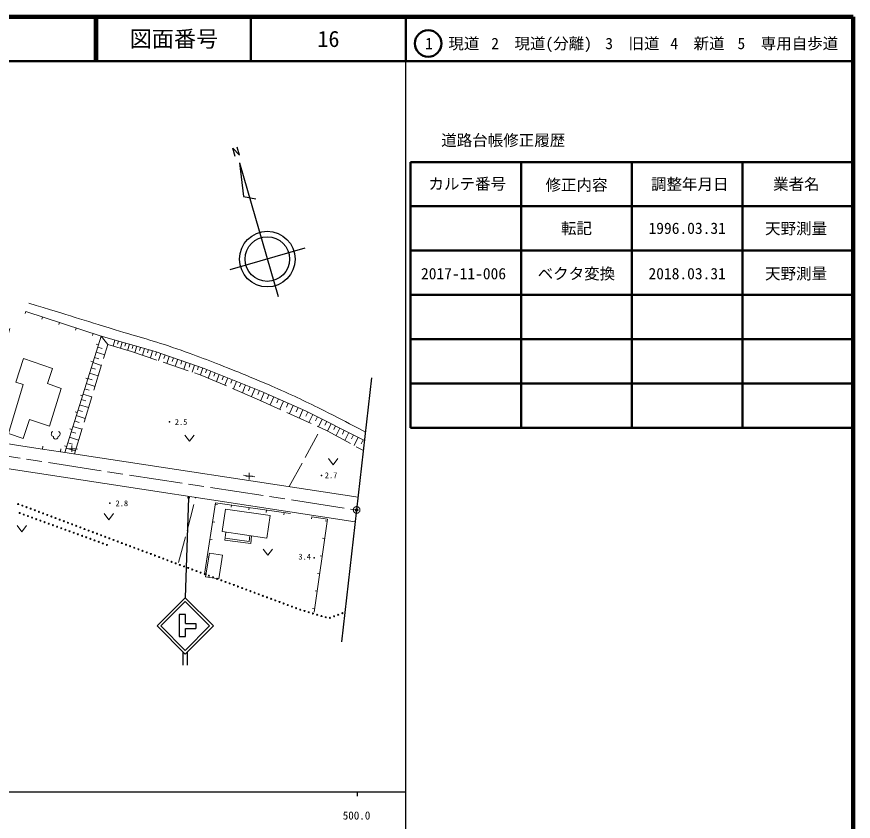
# Model space of a CAD drawing. Units: millimetres, scale not verified. Extents: x 40000 to 680000, y 20000 to 380000.
# Drawn here: x 491119 to 680000, y 198357 to 380000 of the extents above; entities that cross this region are included whole.
import ezdxf
from ezdxf.enums import TextEntityAlignment as Align

# ---------------------------------------------------------------- set-up
doc = ezdxf.new("R2010")
doc.units = ezdxf.units.MM
doc.header["$LTSCALE"] = 1000
doc.header["$PDMODE"] = 32
doc.header["$PDSIZE"] = 500
doc.linetypes.add('CHAIN', pattern=[18.5, 12, -1.5, 3.5, -1.5])
doc.linetypes.add('DASHED', pattern=[7.5, 6, -1.5])
for name, color, linetype, lineweight in [('M-BMK', 2, 'CHAIN', 13), ('M-BMK-OTRS', 5, 'Continuous', 25), ('M-BMK-SRVR', 3, 'Continuous', 25), ('M-STR-STRC', 7, 'Continuous', 25), ('M-TTL', 2, 'Continuous', 140), ('M-TTL-BAND', 7, 'Continuous', 25), ('M-TTL-FRAM', 2, 'Continuous', 50), ('M-TTL-LINE', 7, 'Continuous', 50), ('M-WORK', 1, 'Continuous', 13)]:
    doc.layers.add(name, color=color, linetype=linetype, lineweight=lineweight)
doc.layers.add('M-OTRS', color=6, linetype='Continuous')
doc.layers.add('M-TTL-TXT', color=7, linetype='Continuous')
doc.styles.add('ＭＳ ゴシック', font='')
doc.styles.get('ＭＳ ゴシック').set_extended_font_data('MS Gothic')

# ---------------------------------------------------------------- blocks, each defined once
blk = doc.blocks.new('plus')
at = {"color": 0, "linetype": 'Continuous', "lineweight": -2}
for p, q in [((-1.25, 0), (1.25, 0)), ((0, -1.25), (0, 1.25))]:
    blk.add_line(p, q, dxfattribs=at)

msp = doc.modelspace()

# ---------------------------------------------------------------- linework, layer by layer
at = {"layer": 'M-BMK'}
msp.add_line((370297, 298984), (567868, 268640), dxfattribs=at)
msp.add_circle((567868, 268640), 750, dxfattribs=at)
at = {"layer": 'M-BMK-OTRS'}
for p, q in [((571258, 298448), (567868, 268640)), ((567868, 268640), (564478, 238832))]:
    msp.add_line(p, q, dxfattribs=at)
at = {"layer": 'M-BMK-SRVR'}
for p, q in [((540446, 348439), (539908, 350303)), ((539908, 350303), (541415, 348713)), ((541415, 348713), (540865, 350581)), ((541426, 347020), (542309, 339425)), ((541426, 347020), (550138, 316829)), ((542309, 339425), (545073, 338915)), ((556152, 327721), (539245, 322843))]:
    msp.add_line(p, q, dxfattribs=at)
for radius in [6284, 5028]:
    msp.add_circle((547699, 325282), radius, dxfattribs=at)
at = {"layer": 'M-OTRS'}
msp.add_point((567868, 268640), dxfattribs=at)
at = {"layer": 'M-STR-STRC'}
for p, q in [((529929, 271460), (529156, 248821)), ((527797, 245044), (527797, 240059)), ((529235, 245044), (527797, 245044)), ((529235, 243031), (529235, 245044)), ((529235, 243031), (531536, 243031)), ((529235, 240059), (529235, 241880)), ((529235, 241880), (531536, 241880)), ((531536, 243031), (531536, 241880)), ((527797, 240059), (529235, 240059)), ((528656, 236593), (528656, 233593)), ((529656, 233593), (529656, 236593))]:
    msp.add_line(p, q, dxfattribs=at)
for points in [[(529156, 236093), (535520, 242457), (529156, 248821), (522792, 242457)], [(529156, 236942), (534671, 242457), (529156, 247972), (523640, 242457)]]:
    msp.add_lwpolyline(points, close=True, dxfattribs=at)
at = {"layer": 'M-TTL'}
for p, q in [((680000, 380000), (40000, 380000)), ((680000, 20000), (680000, 380000))]:
    msp.add_line(p, q, dxfattribs=at)
at = {"layer": 'M-TTL-BAND'}
for p, q in [((579000, 20000), (579000, 370000)), ((40000, 205000), (579000, 205000)), ((568000, 205000), (568000, 204000))]:
    msp.add_line(p, q, dxfattribs=at)
at = {"layer": 'M-TTL-FRAM'}
for p, q in [((580000, 347197), (580000, 287197)), ((580000, 347197), (680000, 347197)), ((580000, 287197), (680000, 287197))]:
    msp.add_line(p, q, dxfattribs=at)
at = {"layer": 'M-TTL-LINE'}
for p, q in [((508747, 380000), (508747, 370000)), ((509247, 380000), (509247, 370000)), ((543997, 380000), (543997, 370000)), ((579000, 380000), (579000, 370000)), ((40000, 370000), (680000, 370000)), ((605000, 347197), (605000, 287197)), ((630000, 347197), (630000, 287197)), ((655000, 347197), (655000, 287197)), ((580000, 337197), (680000, 337197)), ((580000, 327197), (680000, 327197)), ((580000, 317197), (680000, 317197)), ((580000, 307197), (680000, 307197)), ((580000, 297197), (680000, 297197))]:
    msp.add_line(p, q, dxfattribs=at)
msp.add_circle((584031, 373958), 3000, dxfattribs=at)
at = {"layer": 'M-WORK'}
for p, q in [((493154, 313446), (492999, 312970)), ((496957, 312204), (496802, 311729)), ((500760, 310963), (500604, 310488)), ((504562, 309722), (504407, 309246)), ((508365, 308480), (508209, 308005)), ((510182, 307887), (511722, 306033)), ((509559, 305895), (509082, 306044)), ((513261, 307006), (512869, 305635)), ((514084, 306771), (513888, 306085)), ((514907, 306536), (514513, 305157)), ((515734, 306299), (515537, 305610)), ((516561, 306063), (516165, 304677)), ((509043, 304247), (510986, 303639)), ((509408, 305412), (510379, 305108)), ((517393, 305825), (517195, 305132)), ((518224, 305587), (517816, 304161)), ((519079, 305343), (518876, 304630)), ((519935, 305098), (519503, 303589)), ((520841, 304839), (520625, 304085)), ((521746, 304580), (521289, 302983)), ((522699, 304288), (522429, 303503)), ((508364, 302077), (507887, 302227)), ((508676, 303074), (509653, 302768)), ((523641, 303965), (523095, 302371)), ((524598, 303637), (524325, 302840)), ((525555, 303309), (525010, 301721)), ((526508, 302982), (526235, 302188)), ((527460, 302656), (526918, 301074)), ((528410, 302330), (528138, 301539)), ((507939, 300721), (508923, 300413)), ((508309, 301901), (510263, 301289)), ((529359, 302005), (528819, 300429)), ((530304, 301681), (530034, 300893)), ((531250, 301356), (530712, 299787)), ((532192, 301033), (531923, 300249)), ((533134, 300710), (532598, 299147)), ((534060, 300357), (533752, 299590)), ((507570, 299540), (509537, 298925)), ((534980, 299987), (534354, 298426)), ((535917, 299612), (535604, 298831)), ((536854, 299236), (536211, 297632)), ((537816, 298850), (537495, 298048)), ((538778, 298464), (538118, 296817)), ((507169, 298260), (506692, 298409)), ((506826, 297165), (508806, 296546)), ((507198, 298353), (508188, 298043)), ((539766, 298068), (539436, 297245)), ((540754, 297672), (540076, 295981)), ((541769, 297265), (541430, 296419)), ((542783, 296858), (542087, 295121)), ((369684, 296331), (567562, 265945)), ((506078, 294775), (508070, 294152)), ((506452, 295970), (507448, 295659)), ((543825, 296440), (543477, 295572)), ((544867, 296022), (544152, 294239)), ((545937, 295593), (545579, 294701)), ((546995, 295137), (546200, 293340)), ((548073, 294660), (547676, 293762)), ((505974, 294442), (505497, 294592)), ((505702, 293573), (506704, 293259)), ((549151, 294183), (548348, 292368)), ((550240, 293701), (549839, 292794)), ((551329, 293219), (550518, 291387)), ((504947, 291160), (505955, 290845)), ((505325, 292370), (507329, 291743)), ((552429, 292733), (552023, 291816)), ((553529, 292246), (552709, 290395)), ((554639, 291755), (554230, 290829)), ((555750, 291263), (554923, 289393)), ((504779, 290625), (504302, 290774)), ((504568, 289950), (506584, 289319)), ((556861, 290742), (556404, 289827)), ((557958, 290194), (557073, 288420)), ((559023, 289663), (558580, 288776)), ((560087, 289131), (559242, 287439)), ((503806, 287515), (505835, 286880)), ((504187, 288733), (505201, 288415)), ((561103, 288624), (560680, 287778)), ((562118, 288117), (561308, 286495)), ((563092, 287631), (562687, 286820)), ((564065, 287145), (563216, 285445)), ((503584, 286808), (503107, 286957)), ((503422, 286290), (504443, 285970)), ((529089, 285558), (530139, 284158)), ((530139, 284158), (531189, 285558)), ((565085, 286636), (564661, 285786)), ((566105, 286127), (565216, 284345)), ((567175, 285593), (566730, 284702)), ((502653, 283832), (503680, 283510)), ((503039, 285065), (505081, 284426)), ((568244, 285059), (567311, 283192)), ((569364, 284500), (568898, 283566)), ((501029, 281788), (568197, 271534)), ((502389, 282990), (501912, 283140)), ((502267, 282599), (504321, 281956)), ((503581, 282479), (502435, 282547)), ((503581, 282479), (504838, 282374)), ((561491, 280254), (562541, 278854)), ((562541, 278854), (563591, 280254)), ((543572, 276258), (542290, 276480)), ((543572, 276258), (544917, 276120)), ((535950, 269945), (536444, 269867)), ((538244, 268843), (537500, 263759)), ((548361, 267363), (538244, 268843)), ((539631, 269745), (539559, 269250)), ((543589, 269170), (543518, 268675)), ((547548, 268595), (547476, 268101)), ((510856, 267813), (511906, 266413)), ((511906, 266413), (512956, 267813)), ((547617, 262278), (548361, 267363)), ((551506, 268021), (551435, 267526)), ((557782, 267114), (557707, 266620)), ((491225, 265122), (492275, 263722)), ((492275, 263722), (493325, 265122)), ((535333, 265992), (535827, 265915)), ((561220, 266129), (560725, 266200)), ((537500, 263759), (547617, 262278)), ((534717, 262040), (535211, 261963)), ((560657, 262169), (560162, 262240)), ((533753, 253542), (534613, 258889)), ((534613, 258889), (537608, 258408)), ((546794, 259818), (547844, 258418)), ((547844, 258418), (548894, 259818)), ((534100, 258088), (534594, 258011)), ((537608, 258408), (536748, 253060)), ((560094, 258209), (559599, 258279)), ((533483, 254136), (533977, 254059)), ((536748, 253060), (533753, 253542)), ((559531, 254249), (559036, 254319)), ((558967, 250289), (558472, 250359)), ((558404, 246329), (557909, 246399))]:
    msp.add_line(p, q, dxfattribs=at)
at = {"layer": 'M-WORK', "linetype": 'DASHED'}
for p, q in [((552663, 273905), (559872, 287154)), ((527681, 256778), (531502, 271482))]:
    msp.add_line(p, q, dxfattribs=at)
at = {"layer": 'M-WORK'}
for points in [[(493154, 313446), (510182, 307887), (501968, 281645)], [(489584, 309636), (483644, 288621), (483501, 287550), (483579, 286487), (484017, 285564), (484908, 284564), (485909, 284126), (492492, 283078), (496901, 282398), (496995, 283055)], [(510182, 307887), (522355, 304406), (533437, 300606), (546243, 295470), (556341, 291002), (569655, 284355)], [(496901, 282398), (501029, 281788), (501100, 282421)], [(533483, 254136), (536001, 270272), (552958, 267810)], [(557782, 267114), (561285, 266582), (558300, 245596)], [(538328, 263637), (538099, 261802), (543963, 261036), (544163, 262784)]]:
    msp.add_lwpolyline(points, dxfattribs=at)
at = {"layer": 'M-WORK', "linetype": 'DASHED'}
for points in [[(504125, 281316), (511722, 306033), (517069, 304415), (532936, 299032), (545285, 293755), (561222, 286543), (569393, 282046)], [(538161, 262303), (543619, 261537), (543741, 262845)]]:
    msp.add_lwpolyline(points, dxfattribs=at)
at = {"layer": 'M-WORK'}
msp.add_lwpolyline([(489263, 285887), (492562, 296953), (490952, 297532), (492680, 302817), (499200, 300612), (498097, 297188), (501147, 296062), (498520, 287572), (493993, 289049), (492609, 284804)], close=True, dxfattribs=at)
for centre in [(491452, 269983), (492388, 269630), (493324, 269278), (494259, 268925), (495195, 268573), (496131, 268221), (491769, 267943), (492709, 267601), (493649, 267258), (494588, 266916), (495528, 266573), (496467, 266231), (497067, 267868), (498003, 267516), (498938, 267163), (499874, 266811), (500810, 266458), (497407, 265888), (498346, 265546), (499286, 265203), (500225, 264861), (501165, 264519), (501746, 266106), (502682, 265753), (503618, 265401), (504553, 265048), (505489, 264696), (506425, 264343), (502104, 264176), (503044, 263834), (503983, 263491), (504923, 263149), (505862, 262806), (506802, 262464), (507361, 263991), (508297, 263638), (509233, 263286), (510168, 262934), (511104, 262581), (507742, 262121), (508681, 261779), (509621, 261436), (510560, 261094), (511500, 260751), (512040, 262229), (512976, 261876), (513912, 261524), (514847, 261171), (515783, 260819), (516719, 260466), (517655, 260114), (518591, 259761), (519527, 259409), (520462, 259056), (521398, 258704), (522334, 258351), (523270, 257999), (524206, 257647), (525142, 257294), (526077, 256942), (527013, 256589), (527950, 256238), (528887, 255890), (529824, 255541), (530761, 255192), (531699, 254844), (532636, 254495), (533573, 254146), (534510, 253798), (535448, 253449), (536385, 253100), (537322, 252752), (538259, 252403), (539197, 252055), (540134, 251706), (541071, 251357), (542008, 251009), (542946, 250660), (543883, 250311), (544820, 249963), (545757, 249614), (546695, 249265), (547632, 248917), (548569, 248568), (549507, 248220), (550444, 247871), (551381, 247522), (552318, 247174), (553256, 246825), (554193, 246476), (555130, 246128), (556087, 245838), (557046, 245553), (558004, 245269), (558963, 244985), (559922, 244700), (560880, 244416), (561834, 244283), (562769, 244636), (563705, 244989), (564640, 245342)]:
    msp.add_circle(centre, 125, dxfattribs=at)
for centre, radius, start, end in [((499521, 285806), 599, 113.44836, 257.2818), ((499922, 285189), 534, 176.52859, 3.47141), ((500324, 285806), 599, 282.7182, 66.55164)]:
    msp.add_arc(centre, radius, start, end, dxfattribs=at)
msp.add_open_spline([(493836, 315363), (503348, 312409), (505732, 311667), (513361, 309312), (518802, 307632), (521919, 306902), (527293, 305019), (532523, 303188), (535408, 302036), (540557, 299989), (544294, 298502), (546377, 297639), (550056, 296013), (554553, 294025), (557026, 292804), (561419, 290595), (564741, 288925), (565816, 288367), (569865, 286205)], degree=3, knots=[0, 0, 0, 0, 1, 1, 1, 2, 2, 2, 3, 3, 3, 4, 4, 4, 5, 5, 5, 6, 6, 6, 6], dxfattribs=at)

# ---------------------------------------------------------------- block references
at = {"layer": 'M-STR-STRC', "xscale": 200, "yscale": 200}
msp.add_blockref('plus', (529929, 271460), dxfattribs=at)
at = {"layer": 'M-WORK'}
for p, xscale, yscale in [((525579, 288532), 120, 120), ((503581, 282479), 600, 600), ((543572, 276258), 600, 600), ((559934, 276394), 120, 120), ((512118, 270189), 120, 120), ((558267, 257849), 120, 120)]:
    msp.add_blockref('plus', p, dxfattribs=dict(at, xscale=xscale, yscale=yscale))

# ---------------------------------------------------------------- texts
at = {"layer": 'M-TTL-BAND', "style": 'ＭＳ ゴシック'}
msp.add_text('500.0', height=1833, dxfattribs=at).set_placement((567844, 198195), align=Align.BOTTOM_CENTER)
at = {"layer": 'M-TTL-TXT', "style": 'ＭＳ ゴシック'}
for s, height, p in [('図面番号', 3666, (526622, 375000)), ('16', 3666, (561497, 375000)), ('1\u3000現道', 2566, (589448, 373958)), ('2\u3000現道(分離)', 2566, (609619, 373958)), ('3\u3000旧道', 2566, (630121, 373958)), ('4\u3000新道', 2566, (644824, 373958)), ('5\u3000専用自歩道', 2566, (665228, 373958)), ('道路台帳修正履歴', 2566, (600968, 352113)), ('カルテ番号', 2566, (592839, 342277)), ('調整年月日', 2566, (643089, 342197)), ('業者名', 2566, (667134, 342197)), ('修正内容', 2566, (617509, 342023)), ('転記', 2566, (617500, 332245)), ('1996.03.31', 2566, (642500, 332245)), ('天野測量', 2566, (667077, 332189)), ('2017-11-006', 2566, (592000, 322000)), ('ベクタ変換', 2566, (617489, 322000)), ('2018.03.31', 2566, (642491, 322000)), ('天野測量', 2566, (667078, 322000))]:
    msp.add_text(s, height=height, dxfattribs=at).set_placement(p, align=Align.MIDDLE_CENTER)
at = {"layer": 'M-WORK', "style": 'ＭＳ ゴシック'}
for s, p in [('2.5', (528225, 288508)), ('2.7', (562092, 276469)), ('2.8', (514847, 270143)), ('3.4', (556129, 258104))]:
    msp.add_text(s, height=1320, dxfattribs=at).set_placement(p, align=Align.MIDDLE_CENTER)

doc.saveas('drawing.dxf')
